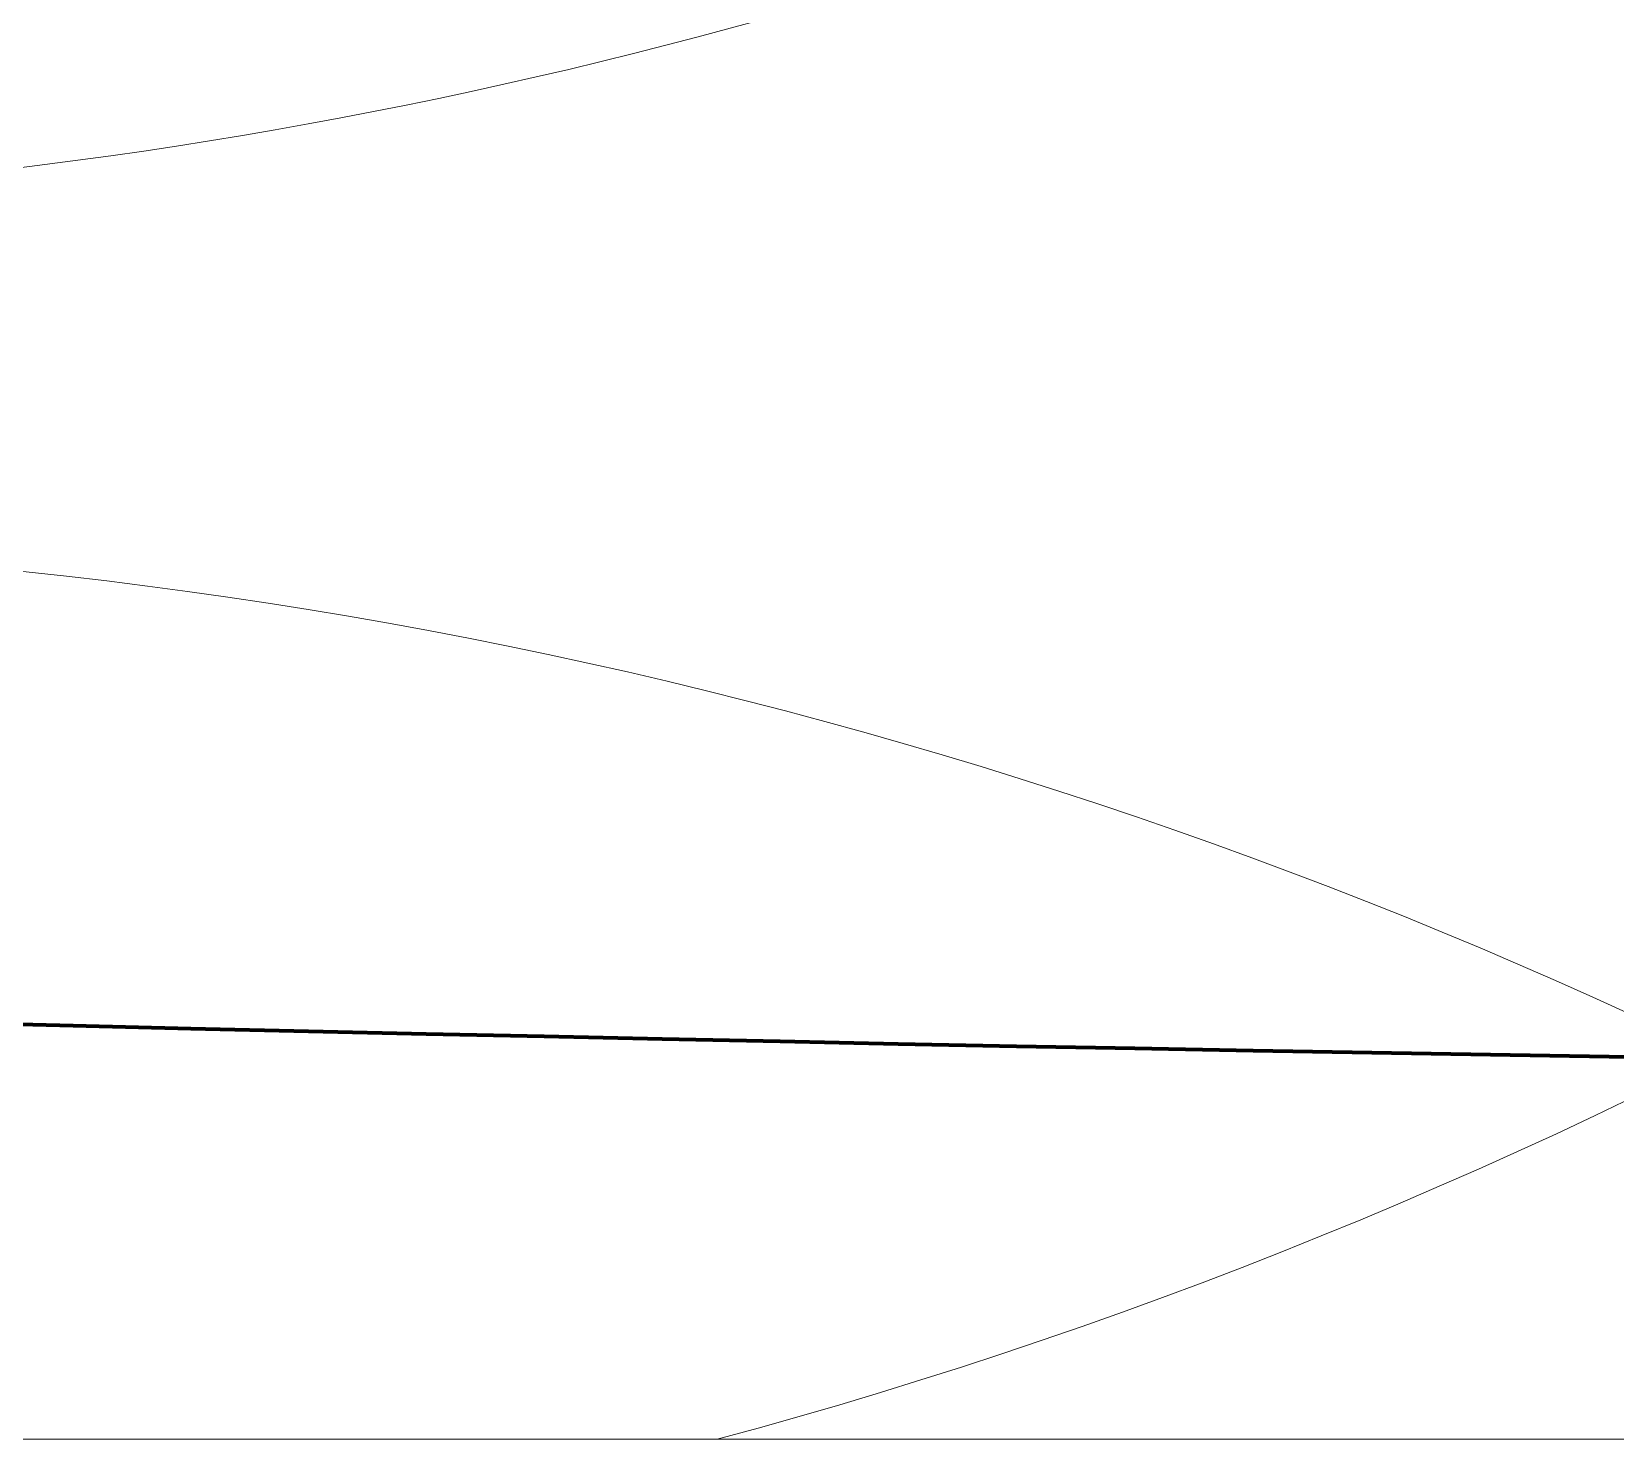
# Model space of a CAD drawing. Header units: inches. Extents: x 0 to 48, y -19.6 to 10.
# Drawn here: x 21.122 to 22.045, y 0 to 0.82 of the extents above; entities that cross this region are included whole.
import ezdxf

# ---------------------------------------------------------------- set-up
doc = ezdxf.new("R2010")
doc.units = ezdxf.units.IN
doc.header["$MEASUREMENT"] = 0
doc.layers.add('Layer 1', color=7, linetype='Continuous')

msp = doc.modelspace()

# ---------------------------------------------------------------- linework, layer by layer
at = {"layer": 'Layer 1', "lineweight": 0}
msp.add_lwpolyline([(48.00003, 10.00001), (48.00003, 0), (-0.00001, 0), (-0.00001, 10.00001), (48.00003, 10.00001)], dxfattribs=at)
at = {"layer": 'Layer 1', "color": 250, "lineweight": 18, "true_color": 0x231f20}
msp.add_lwpolyline([(48.00003, 10.00001), (48.00003, 0), (-0.00001, 0), (-0.00001, 10.00001), (48.00003, 10.00001)], dxfattribs=at)
at = {"layer": 'Layer 1', "lineweight": 0}
msp.add_open_spline([(24.00001, 0.2068), (30.03032, 0.2068), (35.53624, 0.65834), (39.73096, 1.40244), (39.73093, 1.4058), (39.73079, 1.40913), (39.73079, 1.41248), (39.73079, 2.35262), (40.63297, 3.11476), (41.74585, 3.11476), (42.4984, 3.11476), (43.15449, 2.7662), (43.50053, 2.24984), (46.21449, 3.02836), (47.80852, 3.97665), (47.80852, 5.00001), (47.80852, 6.02336), (46.21449, 6.97165), (43.50053, 7.75017), (43.15449, 7.2338), (42.4984, 6.88525), (41.74585, 6.88525), (40.63297, 6.88525), (39.73079, 7.64738), (39.73079, 8.58752), (39.73079, 8.59089), (39.73093, 8.59422), (39.73096, 8.59757), (35.53624, 9.34167), (30.03032, 9.79321), (24.00001, 9.79321), (17.96971, 9.79321), (12.46409, 9.34163), (8.26907, 8.59757), (8.2691, 8.59422), (8.26922, 8.59089), (8.26922, 8.58752), (8.26922, 7.64738), (7.36705, 6.88525), (6.25417, 6.88525), (5.50162, 6.88525), (4.84553, 7.2338), (4.49949, 7.75017), (1.78523, 6.97172), (0.19151, 6.02336), (0.19151, 5.00001), (0.19151, 3.97665), (1.78523, 3.0283), (4.49949, 2.24984), (4.84553, 2.7662), (5.50162, 3.11476), (6.25417, 3.11476), (7.36705, 3.11476), (8.26922, 2.35262), (8.26922, 1.41248), (8.26922, 1.40913), (8.2691, 1.4058), (8.26907, 1.40244), (12.46409, 0.65838), (17.96971, 0.2068), (24.00001, 0.2068)], degree=3, knots=[0, 0, 0, 0, 1, 1, 1, 2, 2, 2, 3, 3, 3, 4, 4, 4, 5, 5, 5, 6, 6, 6, 7, 7, 7, 8, 8, 8, 9, 9, 9, 10, 10, 10, 11, 11, 11, 12, 12, 12, 13, 13, 13, 14, 14, 14, 15, 15, 15, 16, 16, 16, 17, 17, 17, 18, 18, 18, 19, 19, 19, 20, 20, 20, 20], dxfattribs=at)
at = {"layer": 'Layer 1', "color": 177, "lineweight": 70, "true_color": 0x2e3092}
msp.add_open_spline([(24.00001, 0.2068), (30.03032, 0.2068), (35.53624, 0.65834), (39.73096, 1.40244), (39.73093, 1.4058), (39.73079, 1.40913), (39.73079, 1.41248), (39.73079, 2.35262), (40.63297, 3.11476), (41.74585, 3.11476), (42.4984, 3.11476), (43.15449, 2.7662), (43.50053, 2.24984), (46.21449, 3.02836), (47.80852, 3.97665), (47.80852, 5.00001), (47.80852, 6.02336), (46.21449, 6.97165), (43.50053, 7.75017), (43.15449, 7.2338), (42.4984, 6.88525), (41.74585, 6.88525), (40.63297, 6.88525), (39.73079, 7.64738), (39.73079, 8.58752), (39.73079, 8.59089), (39.73093, 8.59422), (39.73096, 8.59757), (35.53624, 9.34167), (30.03032, 9.79321), (24.00001, 9.79321), (17.96971, 9.79321), (12.46409, 9.34163), (8.26907, 8.59757), (8.2691, 8.59422), (8.26922, 8.59089), (8.26922, 8.58752), (8.26922, 7.64738), (7.36705, 6.88525), (6.25417, 6.88525), (5.50162, 6.88525), (4.84553, 7.2338), (4.49949, 7.75017), (1.78523, 6.97172), (0.19151, 6.02336), (0.19151, 5.00001), (0.19151, 3.97665), (1.78523, 3.0283), (4.49949, 2.24984), (4.84553, 2.7662), (5.50162, 3.11476), (6.25417, 3.11476), (7.36705, 3.11476), (8.26922, 2.35262), (8.26922, 1.41248), (8.26922, 1.40913), (8.2691, 1.4058), (8.26907, 1.40244), (12.46409, 0.65838), (17.96971, 0.2068), (24.00001, 0.2068)], degree=3, knots=[0, 0, 0, 0, 1, 1, 1, 2, 2, 2, 3, 3, 3, 4, 4, 4, 5, 5, 5, 6, 6, 6, 7, 7, 7, 8, 8, 8, 9, 9, 9, 10, 10, 10, 11, 11, 11, 12, 12, 12, 13, 13, 13, 14, 14, 14, 15, 15, 15, 16, 16, 16, 17, 17, 17, 18, 18, 18, 19, 19, 19, 20, 20, 20, 20], dxfattribs=at)
at = {"layer": 'Layer 1', "color": 250, "lineweight": 18, "true_color": 0x231f20}
for points, knots in [([(40.95934, 2.42508), (36.92859, 1.8273), (31.90439, 1.43822), (26.39827, 1.34998), (26.39827, 1.34998), (26.37366, 1.33244), (26.37366, 1.33244), (26.37366, 1.33244), (26.46888, 1.29902), (26.46888, 1.29902), (26.46888, 1.29902), (26.52058, 1.28204), (26.52058, 1.28204), (26.52058, 1.28204), (26.51852, 1.2816), (26.51852, 1.2816), (26.51852, 1.2816), (26.85612, 1.16314), (26.85612, 1.16314), (26.85612, 1.16314), (25.92568, 0.97199), (25.92568, 0.97199), (25.92568, 0.97199), (25.11585, 0.81908), (25.11585, 0.81908), (25.11585, 0.81908), (23.89822, 0.70439), (23.89822, 0.70439), (23.89822, 0.70439), (23.12859, 0.75901), (23.12859, 0.75901), (23.12859, 0.75901), (21.10114, 1.12491), (21.10114, 1.12491), (21.10114, 1.12491), (21.60657, 1.32152), (21.60657, 1.32152), (21.60657, 1.32152), (21.57619, 1.3504), (21.57619, 1.3504), (16.08013, 1.43944), (11.06542, 1.82828), (7.04069, 2.42509)], [0, 0, 0, 0, 1, 1, 1, 2, 2, 2, 3, 3, 3, 4, 4, 4, 5, 5, 5, 6, 6, 6, 7, 7, 7, 8, 8, 8, 9, 9, 9, 10, 10, 10, 11, 11, 11, 12, 12, 12, 13, 13, 13, 14, 14, 14, 14]), ([(21.95123, 0.97149), (21.18632, 0.63569), (20.3088, 0.62221), (19.49296, 1.01081), (19.25977, 1.12188), (19.04415, 1.25998), (18.84751, 1.42033)], [0, 0, 0, 0, 1, 1, 1, 2, 2, 2, 2]), ([(21.46762, 1.26747), (20.84447, 1.41004), (20.17791, 1.34979), (19.54808, 1.04979), (19.04469, 0.81003), (18.62282, 0.44463), (18.29865, 0)], [0, 0, 0, 0, 1, 1, 1, 2, 2, 2, 2]), ([(22.49489, 0), (21.63215, 0.57921), (20.54416, 0.70413), (19.54808, 0.22968), (19.40737, 0.16267), (19.27318, 0.08563), (19.14555, 0)], [0, 0, 0, 0, 1, 1, 1, 2, 2, 2, 2])]:
    msp.add_open_spline(points, degree=3, knots=knots, dxfattribs=at)
msp.add_open_spline([(22.90559, 0.79925), (22.5068, 0.41013), (22.03048, 0.13692), (21.52149, 0)], degree=3, dxfattribs=at)

doc.saveas('drawing.dxf')
